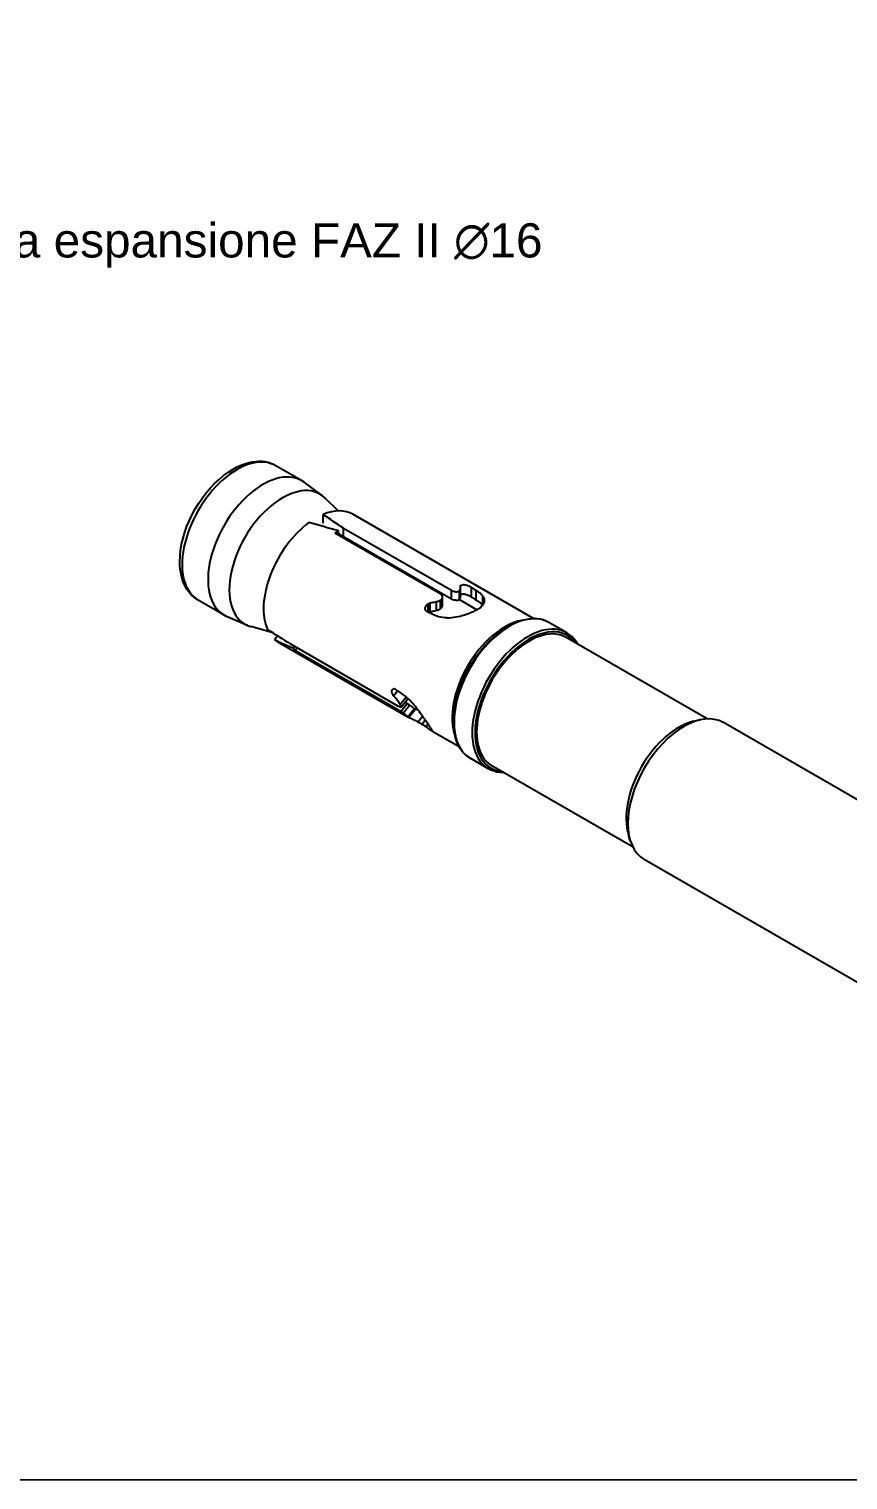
# Model space of a CAD drawing. Header units: millimetres. Extents: x 1415 to 3549, y 2194 to 4677.
# Drawn here: x 1789.169 to 1789.4088, y 2312.2092 to 2312.6339 of the extents above; entities that cross this region are included whole.
import ezdxf

# ---------------------------------------------------------------- set-up
doc = ezdxf.new("R2010")
doc.units = ezdxf.units.MM
doc.linetypes.add('phl_thick', pattern=[0])
doc.layers.add('Layer3', color=7, linetype='Continuous', lineweight=15)
doc.layers.add('Layer4', color=7, linetype='Continuous', lineweight=15)
doc.layers.add('projection', color=7, linetype='Continuous')
doc.styles.get("Standard").update_dxf_attribs({"font": 'arial.ttf'})

msp = doc.modelspace()

# ---------------------------------------------------------------- linework, layer by layer
at = {"layer": 'Layer3'}
msp.add_lwpolyline([(1788.7096, 2314.18968), (1790.38074, 2314.18968), (1790.38074, 2312.20923), (1788.7096, 2312.20923)], close=True, dxfattribs=at)
msp.add_lwpolyline([(1788.7096, 2312.20923), (1791.6796, 2312.20923)], dxfattribs=at)
at = {"layer": 'projection', "color": 7, "linetype": 'phl_thick'}
for p, q in [((1789.22598, 2312.50316), (1789.22738, 2312.50418)), ((1789.22738, 2312.50418), (1789.22876, 2312.50504)), ((1789.22876, 2312.50504), (1789.22979, 2312.5056)), ((1789.22979, 2312.5056), (1789.23081, 2312.50608)), ((1789.23081, 2312.50608), (1789.23161, 2312.5064)), ((1789.23161, 2312.5064), (1789.23278, 2312.50679)), ((1789.23278, 2312.50679), (1789.2339, 2312.50706)), ((1789.2339, 2312.50706), (1789.23449, 2312.50717)), ((1789.23449, 2312.50717), (1789.23539, 2312.50728)), ((1789.23539, 2312.50728), (1789.23625, 2312.50732)), ((1789.2368, 2312.50731), (1789.23625, 2312.50732)), ((1789.23733, 2312.50728), (1789.2368, 2312.50731)), ((1789.23817, 2312.50717), (1789.23733, 2312.50728)), ((1789.23901, 2312.50698), (1789.23817, 2312.50717)), ((1789.23981, 2312.50673), (1789.23901, 2312.50698)), ((1789.24003, 2312.50665), (1789.23981, 2312.50673)), ((1789.24066, 2312.50637), (1789.24003, 2312.50665)), ((1789.24127, 2312.50605), (1789.24066, 2312.50637)), ((1789.24884, 2312.50168), (1789.24127, 2312.50605)), ((1789.2209, 2312.49809), (1789.2221, 2312.49951)), ((1789.2221, 2312.49951), (1789.22335, 2312.50082)), ((1789.22335, 2312.50082), (1789.22466, 2312.50206)), ((1789.22466, 2312.50206), (1789.22598, 2312.50316)), ((1789.25488, 2312.4973), (1789.24954, 2312.50122)), ((1789.21771, 2312.49343), (1789.2187, 2312.49505)), ((1789.2187, 2312.49505), (1789.21977, 2312.49661)), ((1789.21977, 2312.49661), (1789.2209, 2312.49809)), ((1789.25957, 2312.49284), (1789.25567, 2312.49663)), ((1789.21599, 2312.49006), (1789.2168, 2312.49176)), ((1789.2168, 2312.49176), (1789.21771, 2312.49343)), ((1789.2551, 2312.48928), (1789.2551, 2312.49179)), ((1789.3167, 2312.46133), (1789.26388, 2312.49183)), ((1789.21412, 2312.48485), (1789.21464, 2312.48659)), ((1789.21464, 2312.48659), (1789.21526, 2312.48834)), ((1789.21526, 2312.48834), (1789.21599, 2312.49006)), ((1789.25962, 2312.48571), (1789.25962, 2312.48696)), ((1789.29268, 2312.46951), (1789.26111, 2312.48773)), ((1789.26111, 2312.48524), (1789.26111, 2312.48773)), ((1789.2134, 2312.48129), (1789.2137, 2312.48305)), ((1789.2137, 2312.48305), (1789.21412, 2312.48485)), ((1789.28957, 2312.46842), (1789.25858, 2312.48631)), ((1789.29268, 2312.46701), (1789.26111, 2312.48524)), ((1789.21318, 2312.47806), (1789.21323, 2312.47963)), ((1789.21321, 2312.47688), (1789.21318, 2312.47806)), ((1789.21323, 2312.47963), (1789.2134, 2312.48129)), ((1789.21331, 2312.47576), (1789.21321, 2312.47688)), ((1789.21343, 2312.47491), (1789.21331, 2312.47576)), ((1789.21368, 2312.4737), (1789.21343, 2312.47491)), ((1789.214, 2312.47259), (1789.21368, 2312.4737)), ((1789.2142, 2312.47203), (1789.214, 2312.47259)), ((1789.21456, 2312.47119), (1789.2142, 2312.47203)), ((1789.21495, 2312.47043), (1789.21456, 2312.47119)), ((1789.21523, 2312.46996), (1789.21495, 2312.47043)), ((1789.21553, 2312.46951), (1789.21523, 2312.46996)), ((1789.21604, 2312.46884), (1789.21553, 2312.46951)), ((1789.29273, 2312.46947), (1789.29268, 2312.46951)), ((1789.29268, 2312.46701), (1789.29268, 2312.46951)), ((1789.29279, 2312.46944), (1789.29273, 2312.46947)), ((1789.29285, 2312.4694), (1789.29279, 2312.46944)), ((1789.29291, 2312.46937), (1789.29285, 2312.4694)), ((1789.29298, 2312.46934), (1789.29291, 2312.46937)), ((1789.29485, 2312.46936), (1789.2949, 2312.46939)), ((1789.2949, 2312.46939), (1789.29494, 2312.46941)), ((1789.29494, 2312.46941), (1789.29498, 2312.46945)), ((1789.29498, 2312.46945), (1789.29502, 2312.46948)), ((1789.29502, 2312.46948), (1789.29514, 2312.46963)), ((1789.29502, 2312.46695), (1789.29502, 2312.46948)), ((1789.29514, 2312.46963), (1789.29523, 2312.46978)), ((1789.29523, 2312.46978), (1789.29531, 2312.46992)), ((1789.29531, 2312.47082), (1789.29532, 2312.47087)), ((1789.29534, 2312.47074), (1789.29531, 2312.47082)), ((1789.29531, 2312.46992), (1789.29536, 2312.47007)), ((1789.29532, 2312.47087), (1789.29534, 2312.47093)), ((1789.29534, 2312.47093), (1789.29538, 2312.47097)), ((1789.29536, 2312.47067), (1789.29534, 2312.47074)), ((1789.29538, 2312.47059), (1789.29536, 2312.47067)), ((1789.29536, 2312.47007), (1789.29539, 2312.47022)), ((1789.29538, 2312.47097), (1789.29542, 2312.47102)), ((1789.29539, 2312.47052), (1789.29538, 2312.47059)), ((1789.2954, 2312.47044), (1789.29539, 2312.47052)), ((1789.29539, 2312.47022), (1789.2954, 2312.47037)), ((1789.2954, 2312.47037), (1789.2954, 2312.47044)), ((1789.2954, 2312.46778), (1789.2954, 2312.47037)), ((1789.29542, 2312.47102), (1789.29548, 2312.47105)), ((1789.29548, 2312.47105), (1789.29555, 2312.47109)), ((1789.29555, 2312.47109), (1789.29562, 2312.47112)), ((1789.29562, 2312.47112), (1789.2957, 2312.47114)), ((1789.2957, 2312.47114), (1789.29579, 2312.47116)), ((1789.29579, 2312.47116), (1789.29589, 2312.47117)), ((1789.29589, 2312.47117), (1789.29599, 2312.47118)), ((1789.29599, 2312.47118), (1789.2961, 2312.47118)), ((1789.29622, 2312.47118), (1789.2961, 2312.47118)), ((1789.29635, 2312.47117), (1789.29622, 2312.47118)), ((1789.29648, 2312.47116), (1789.29635, 2312.47117)), ((1789.29661, 2312.47114), (1789.29648, 2312.47116)), ((1789.29675, 2312.47111), (1789.29661, 2312.47114)), ((1789.29688, 2312.47108), (1789.29675, 2312.47111)), ((1789.29702, 2312.47105), (1789.29688, 2312.47108)), ((1789.29715, 2312.47102), (1789.29702, 2312.47105)), ((1789.29729, 2312.47098), (1789.29715, 2312.47102)), ((1789.29743, 2312.47093), (1789.29729, 2312.47098)), ((1789.29757, 2312.47088), (1789.29743, 2312.47093)), ((1789.29771, 2312.47083), (1789.29757, 2312.47088)), ((1789.29784, 2312.47078), (1789.29771, 2312.47083)), ((1789.29797, 2312.47072), (1789.29784, 2312.47078)), ((1789.29809, 2312.47066), (1789.29797, 2312.47072)), ((1789.29821, 2312.4706), (1789.29809, 2312.47066)), ((1789.29831, 2312.47055), (1789.29821, 2312.4706)), ((1789.29841, 2312.47049), (1789.29831, 2312.47055)), ((1789.2985, 2312.47043), (1789.29841, 2312.47049)), ((1789.29858, 2312.47037), (1789.2985, 2312.47043)), ((1789.2988, 2312.47023), (1789.29858, 2312.47037)), ((1789.29858, 2312.46757), (1789.29858, 2312.47037)), ((1789.29902, 2312.47009), (1789.2988, 2312.47023)), ((1789.29925, 2312.46996), (1789.29902, 2312.47009)), ((1789.29947, 2312.46982), (1789.29925, 2312.46996)), ((1789.29969, 2312.46968), (1789.29947, 2312.46982)), ((1789.29991, 2312.46954), (1789.29969, 2312.46968)), ((1789.30017, 2312.46938), (1789.29991, 2312.46954)), ((1789.29991, 2312.46675), (1789.29991, 2312.46954)), ((1789.30042, 2312.46921), (1789.30017, 2312.46938)), ((1789.21662, 2312.4682), (1789.21604, 2312.46884)), ((1789.21724, 2312.46764), (1789.21662, 2312.4682)), ((1789.21742, 2312.46749), (1789.21724, 2312.46764)), ((1789.21798, 2312.46708), (1789.21742, 2312.46749)), ((1789.21856, 2312.46671), (1789.21798, 2312.46708)), ((1789.22613, 2312.46234), (1789.21856, 2312.46671)), ((1789.28534, 2312.46512), (1789.2854, 2312.4652)), ((1789.2854, 2312.4652), (1789.28548, 2312.46529)), ((1789.28548, 2312.46529), (1789.28555, 2312.46537)), ((1789.28555, 2312.46537), (1789.28563, 2312.46544)), ((1789.28563, 2312.46544), (1789.28571, 2312.46552)), ((1789.28571, 2312.46552), (1789.28581, 2312.46559)), ((1789.28581, 2312.46559), (1789.2859, 2312.46566)), ((1789.2859, 2312.46566), (1789.28599, 2312.46571)), ((1789.2859, 2312.46317), (1789.2859, 2312.46566)), ((1789.28599, 2312.46571), (1789.28608, 2312.46576)), ((1789.28608, 2312.46576), (1789.28617, 2312.46581)), ((1789.28617, 2312.46581), (1789.28627, 2312.46585)), ((1789.28627, 2312.46585), (1789.28636, 2312.46589)), ((1789.28636, 2312.46589), (1789.28646, 2312.46593)), ((1789.28646, 2312.46593), (1789.28677, 2312.46598)), ((1789.28646, 2312.46333), (1789.28646, 2312.46593)), ((1789.28677, 2312.46598), (1789.28708, 2312.46604)), ((1789.28708, 2312.46604), (1789.28739, 2312.4661)), ((1789.28739, 2312.4661), (1789.28771, 2312.46616)), ((1789.28771, 2312.46616), (1789.28802, 2312.46622)), ((1789.28802, 2312.46622), (1789.28834, 2312.46629)), ((1789.28834, 2312.46629), (1789.28847, 2312.46631)), ((1789.28834, 2312.46374), (1789.28834, 2312.46629)), ((1789.28847, 2312.46631), (1789.2886, 2312.46634)), ((1789.2886, 2312.46634), (1789.28873, 2312.46637)), ((1789.28873, 2312.46637), (1789.28886, 2312.46641)), ((1789.28886, 2312.46641), (1789.28899, 2312.46646)), ((1789.28899, 2312.46646), (1789.28911, 2312.46651)), ((1789.28911, 2312.46651), (1789.28922, 2312.46657)), ((1789.28922, 2312.46657), (1789.28934, 2312.46663)), ((1789.28934, 2312.46663), (1789.28944, 2312.46669)), ((1789.28944, 2312.46669), (1789.28954, 2312.46676)), ((1789.28954, 2312.46676), (1789.28961, 2312.46681)), ((1789.28954, 2312.46424), (1789.28954, 2312.46676)), ((1789.28963, 2312.46838), (1789.28957, 2312.46842)), ((1789.28961, 2312.46681), (1789.28969, 2312.46688)), ((1789.28969, 2312.46834), (1789.28963, 2312.46838)), ((1789.28974, 2312.4683), (1789.28969, 2312.46834)), ((1789.28969, 2312.46688), (1789.28975, 2312.46694)), ((1789.2898, 2312.46826), (1789.28974, 2312.4683)), ((1789.28975, 2312.46694), (1789.28982, 2312.46701)), ((1789.28985, 2312.46821), (1789.2898, 2312.46826)), ((1789.28982, 2312.46701), (1789.28988, 2312.46707)), ((1789.28989, 2312.46816), (1789.28985, 2312.46821)), ((1789.28988, 2312.46707), (1789.28993, 2312.46714)), ((1789.28993, 2312.46811), (1789.28989, 2312.46816)), ((1789.28997, 2312.46806), (1789.28993, 2312.46811)), ((1789.28993, 2312.46714), (1789.28997, 2312.46721)), ((1789.29, 2312.46801), (1789.28997, 2312.46806)), ((1789.28997, 2312.46721), (1789.29001, 2312.46729)), ((1789.29003, 2312.46795), (1789.29, 2312.46801)), ((1789.29001, 2312.46729), (1789.29004, 2312.46736)), ((1789.29005, 2312.4679), (1789.29003, 2312.46795)), ((1789.29004, 2312.46736), (1789.29007, 2312.46743)), ((1789.29007, 2312.46785), (1789.29005, 2312.4679)), ((1789.29008, 2312.4678), (1789.29007, 2312.46785)), ((1789.29007, 2312.46743), (1789.29009, 2312.4675)), ((1789.29009, 2312.46775), (1789.29008, 2312.4678)), ((1789.2901, 2312.4677), (1789.29009, 2312.46775)), ((1789.29009, 2312.4675), (1789.2901, 2312.46757)), ((1789.2901, 2312.46764), (1789.2901, 2312.4677)), ((1789.2901, 2312.46757), (1789.2901, 2312.46764)), ((1789.2901, 2312.46515), (1789.2901, 2312.46764)), ((1789.2901, 2312.46508), (1789.2901, 2312.46515)), ((1789.29273, 2312.46698), (1789.29268, 2312.46701)), ((1789.29279, 2312.46694), (1789.29273, 2312.46698)), ((1789.29285, 2312.46691), (1789.29279, 2312.46694)), ((1789.29291, 2312.46688), (1789.29285, 2312.46691)), ((1789.29298, 2312.46685), (1789.29291, 2312.46688)), ((1789.29305, 2312.46932), (1789.29298, 2312.46934)), ((1789.29306, 2312.46682), (1789.29298, 2312.46685)), ((1789.29313, 2312.46929), (1789.29305, 2312.46932)), ((1789.29313, 2312.46679), (1789.29306, 2312.46682)), ((1789.29321, 2312.46927), (1789.29313, 2312.46929)), ((1789.29321, 2312.46677), (1789.29313, 2312.46679)), ((1789.29329, 2312.46925), (1789.29321, 2312.46927)), ((1789.29329, 2312.46675), (1789.29321, 2312.46677)), ((1789.29337, 2312.46923), (1789.29329, 2312.46925)), ((1789.29337, 2312.46673), (1789.29329, 2312.46675)), ((1789.29345, 2312.46921), (1789.29337, 2312.46923)), ((1789.29345, 2312.46671), (1789.29337, 2312.46673)), ((1789.29353, 2312.4692), (1789.29345, 2312.46921)), ((1789.29354, 2312.4667), (1789.29345, 2312.46671)), ((1789.29362, 2312.46919), (1789.29353, 2312.4692)), ((1789.29362, 2312.46669), (1789.29354, 2312.4667)), ((1789.2937, 2312.46918), (1789.29362, 2312.46919)), ((1789.2937, 2312.46668), (1789.29362, 2312.46669)), ((1789.29378, 2312.46917), (1789.2937, 2312.46918)), ((1789.29378, 2312.46667), (1789.2937, 2312.46668)), ((1789.29386, 2312.46917), (1789.29378, 2312.46917)), ((1789.29386, 2312.46667), (1789.29378, 2312.46667)), ((1789.29394, 2312.46917), (1789.29386, 2312.46917)), ((1789.29395, 2312.46667), (1789.29386, 2312.46667)), ((1789.29394, 2312.46917), (1789.29403, 2312.46917)), ((1789.29395, 2312.46667), (1789.29403, 2312.46667)), ((1789.29403, 2312.46917), (1789.29411, 2312.46917)), ((1789.29403, 2312.46667), (1789.29411, 2312.46667)), ((1789.29411, 2312.46917), (1789.29419, 2312.46918)), ((1789.29411, 2312.46667), (1789.29419, 2312.46667)), ((1789.29419, 2312.46918), (1789.29427, 2312.46919)), ((1789.29419, 2312.46667), (1789.29427, 2312.46668)), ((1789.29427, 2312.46919), (1789.29435, 2312.4692)), ((1789.29427, 2312.46668), (1789.29435, 2312.46669)), ((1789.29435, 2312.4692), (1789.29442, 2312.46921)), ((1789.29435, 2312.46669), (1789.29442, 2312.4667)), ((1789.29442, 2312.46921), (1789.2945, 2312.46923)), ((1789.29442, 2312.4667), (1789.2945, 2312.46672)), ((1789.2945, 2312.46923), (1789.29456, 2312.46925)), ((1789.2945, 2312.46672), (1789.29457, 2312.46673)), ((1789.29456, 2312.46925), (1789.29463, 2312.46926)), ((1789.29457, 2312.46673), (1789.29463, 2312.46675)), ((1789.29463, 2312.46926), (1789.29469, 2312.46929)), ((1789.29463, 2312.46675), (1789.29469, 2312.46677)), ((1789.29469, 2312.46929), (1789.29475, 2312.46931)), ((1789.29469, 2312.46677), (1789.29475, 2312.46679)), ((1789.29475, 2312.46931), (1789.2948, 2312.46933)), ((1789.29475, 2312.46679), (1789.2948, 2312.46681)), ((1789.2948, 2312.46933), (1789.29485, 2312.46936)), ((1789.2948, 2312.46681), (1789.29485, 2312.46683)), ((1789.29485, 2312.46683), (1789.2949, 2312.46686)), ((1789.2949, 2312.46686), (1789.29494, 2312.46689)), ((1789.29494, 2312.46689), (1789.29498, 2312.46692)), ((1789.29498, 2312.46692), (1789.29502, 2312.46695)), ((1789.30016, 2312.46392), (1789.29498, 2312.46691)), ((1789.29502, 2312.46695), (1789.29514, 2312.46709)), ((1789.29514, 2312.46709), (1789.29524, 2312.46723)), ((1789.29524, 2312.46723), (1789.29531, 2312.46737)), ((1789.29531, 2312.46737), (1789.29536, 2312.46751)), ((1789.29536, 2312.46751), (1789.29539, 2312.46764)), ((1789.29539, 2312.46764), (1789.2954, 2312.46778)), ((1789.2954, 2312.46836), (1789.29546, 2312.46839)), ((1789.29546, 2312.46839), (1789.29552, 2312.46842)), ((1789.29552, 2312.46842), (1789.29559, 2312.46844)), ((1789.29559, 2312.46844), (1789.29567, 2312.46846)), ((1789.29567, 2312.46846), (1789.29576, 2312.46847)), ((1789.29576, 2312.46847), (1789.29585, 2312.46848)), ((1789.29585, 2312.46848), (1789.29596, 2312.46848)), ((1789.29607, 2312.46848), (1789.29596, 2312.46848)), ((1789.29618, 2312.46847), (1789.29607, 2312.46848)), ((1789.29631, 2312.46845), (1789.29618, 2312.46847)), ((1789.29643, 2312.46843), (1789.29631, 2312.46845)), ((1789.29657, 2312.46841), (1789.29643, 2312.46843)), ((1789.2967, 2312.46838), (1789.29657, 2312.46841)), ((1789.29684, 2312.46834), (1789.2967, 2312.46838)), ((1789.29698, 2312.4683), (1789.29684, 2312.46834)), ((1789.29711, 2312.46826), (1789.29698, 2312.4683)), ((1789.29725, 2312.46821), (1789.29711, 2312.46826)), ((1789.29739, 2312.46816), (1789.29725, 2312.46821)), ((1789.29754, 2312.46811), (1789.29739, 2312.46816)), ((1789.29768, 2312.46805), (1789.29754, 2312.46811)), ((1789.29782, 2312.46799), (1789.29768, 2312.46805)), ((1789.29795, 2312.46793), (1789.29782, 2312.46799)), ((1789.29808, 2312.46787), (1789.29795, 2312.46793)), ((1789.2982, 2312.4678), (1789.29808, 2312.46787)), ((1789.29831, 2312.46774), (1789.2982, 2312.4678)), ((1789.29841, 2312.46768), (1789.29831, 2312.46774)), ((1789.2985, 2312.46763), (1789.29841, 2312.46768)), ((1789.29858, 2312.46757), (1789.2985, 2312.46763)), ((1789.2988, 2312.46743), (1789.29858, 2312.46757)), ((1789.29902, 2312.46729), (1789.2988, 2312.46743)), ((1789.29925, 2312.46716), (1789.29902, 2312.46729)), ((1789.29947, 2312.46702), (1789.29925, 2312.46716)), ((1789.29969, 2312.46689), (1789.29947, 2312.46702)), ((1789.29991, 2312.46675), (1789.29969, 2312.46689)), ((1789.30016, 2312.4666), (1789.29991, 2312.46675)), ((1789.30039, 2312.46645), (1789.30016, 2312.4666)), ((1789.30061, 2312.4663), (1789.30039, 2312.46645)), ((1789.30066, 2312.46905), (1789.30042, 2312.46921)), ((1789.30083, 2312.46615), (1789.30061, 2312.4663)), ((1789.30089, 2312.46888), (1789.30066, 2312.46905)), ((1789.30103, 2312.466), (1789.30083, 2312.46615)), ((1789.3011, 2312.46871), (1789.30089, 2312.46888)), ((1789.30122, 2312.46585), (1789.30103, 2312.466)), ((1789.3013, 2312.46855), (1789.3011, 2312.46871)), ((1789.30139, 2312.46571), (1789.30122, 2312.46585)), ((1789.30148, 2312.46838), (1789.3013, 2312.46855)), ((1789.30155, 2312.46557), (1789.30139, 2312.46571)), ((1789.30165, 2312.46821), (1789.30148, 2312.46838)), ((1789.3017, 2312.46542), (1789.30155, 2312.46557)), ((1789.3018, 2312.46805), (1789.30165, 2312.46821)), ((1789.30168, 2312.46509), (1789.30188, 2312.46533)), ((1789.30184, 2312.46528), (1789.3017, 2312.46542)), ((1789.30193, 2312.46789), (1789.3018, 2312.46805)), ((1789.30188, 2312.46533), (1789.30205, 2312.46557)), ((1789.30208, 2312.46768), (1789.30193, 2312.46789)), ((1789.30193, 2312.4654), (1789.30193, 2312.46789)), ((1789.30205, 2312.46557), (1789.30219, 2312.4658)), ((1789.3022, 2312.46748), (1789.30208, 2312.46768)), ((1789.30219, 2312.4658), (1789.30229, 2312.46603)), ((1789.30229, 2312.46728), (1789.3022, 2312.46748)), ((1789.30236, 2312.46708), (1789.30229, 2312.46728)), ((1789.30229, 2312.46603), (1789.30236, 2312.46626)), ((1789.3024, 2312.46689), (1789.30236, 2312.46708)), ((1789.30236, 2312.46626), (1789.3024, 2312.46648)), ((1789.30242, 2312.46669), (1789.3024, 2312.46689)), ((1789.3024, 2312.46648), (1789.30242, 2312.46669)), ((1789.23295, 2312.4593), (1789.22688, 2312.46196)), ((1789.28504, 2312.46426), (1789.28505, 2312.46435)), ((1789.28505, 2312.46417), (1789.28504, 2312.46426)), ((1789.28505, 2312.46435), (1789.28506, 2312.46445)), ((1789.28506, 2312.46407), (1789.28505, 2312.46417)), ((1789.28506, 2312.46445), (1789.28508, 2312.46455)), ((1789.28508, 2312.46398), (1789.28506, 2312.46407)), ((1789.28508, 2312.46455), (1789.2851, 2312.46464)), ((1789.2851, 2312.46389), (1789.28508, 2312.46398)), ((1789.2851, 2312.46464), (1789.28514, 2312.46474)), ((1789.28514, 2312.4638), (1789.2851, 2312.46389)), ((1789.28514, 2312.46474), (1789.28518, 2312.46484)), ((1789.28518, 2312.46371), (1789.28514, 2312.4638)), ((1789.28518, 2312.46484), (1789.28522, 2312.46493)), ((1789.28523, 2312.46363), (1789.28518, 2312.46371)), ((1789.28522, 2312.46493), (1789.28528, 2312.46502)), ((1789.28529, 2312.46355), (1789.28523, 2312.46363)), ((1789.28528, 2312.46502), (1789.28534, 2312.46512)), ((1789.28536, 2312.46348), (1789.28529, 2312.46355)), ((1789.28543, 2312.46342), (1789.28536, 2312.46348)), ((1789.28551, 2312.46336), (1789.28543, 2312.46342)), ((1789.28559, 2312.46331), (1789.28551, 2312.46336)), ((1789.28568, 2312.46326), (1789.28559, 2312.46331)), ((1789.28578, 2312.46322), (1789.28568, 2312.46326)), ((1789.28599, 2312.46312), (1789.28578, 2312.46322)), ((1789.28621, 2312.46302), (1789.28599, 2312.46312)), ((1789.28602, 2312.46311), (1789.28609, 2312.46315)), ((1789.28609, 2312.46315), (1789.28616, 2312.4632)), ((1789.28616, 2312.4632), (1789.28624, 2312.46323)), ((1789.28643, 2312.46292), (1789.28621, 2312.46302)), ((1789.28624, 2312.46323), (1789.28631, 2312.46327)), ((1789.28631, 2312.46327), (1789.28639, 2312.4633)), ((1789.28639, 2312.4633), (1789.28646, 2312.46333)), ((1789.28664, 2312.46282), (1789.28643, 2312.46292)), ((1789.28646, 2312.46333), (1789.28677, 2312.46339)), ((1789.28686, 2312.46272), (1789.28664, 2312.46282)), ((1789.28677, 2312.46339), (1789.28709, 2312.46346)), ((1789.28707, 2312.46263), (1789.28686, 2312.46272)), ((1789.28728, 2312.4625), (1789.28707, 2312.46263)), ((1789.28709, 2312.46346), (1789.2874, 2312.46353)), ((1789.28749, 2312.46239), (1789.28728, 2312.4625)), ((1789.2874, 2312.46353), (1789.28771, 2312.4636)), ((1789.2877, 2312.46228), (1789.28749, 2312.46239)), ((1789.28793, 2312.46218), (1789.2877, 2312.46228)), ((1789.28771, 2312.4636), (1789.28803, 2312.46367)), ((1789.28816, 2312.46209), (1789.28793, 2312.46218)), ((1789.28803, 2312.46367), (1789.28834, 2312.46374)), ((1789.2884, 2312.462), (1789.28816, 2312.46209)), ((1789.28834, 2312.46374), (1789.28847, 2312.46377)), ((1789.28896, 2312.46183), (1789.2884, 2312.462)), ((1789.28847, 2312.46377), (1789.2886, 2312.4638)), ((1789.2886, 2312.4638), (1789.28873, 2312.46384)), ((1789.28873, 2312.46384), (1789.28886, 2312.46388)), ((1789.28886, 2312.46388), (1789.28899, 2312.46393)), ((1789.28955, 2312.4617), (1789.28896, 2312.46183)), ((1789.28899, 2312.46393), (1789.28911, 2312.46398)), ((1789.28911, 2312.46398), (1789.28922, 2312.46404)), ((1789.28922, 2312.46404), (1789.28934, 2312.46411)), ((1789.28934, 2312.46411), (1789.28944, 2312.46417)), ((1789.28944, 2312.46417), (1789.28954, 2312.46424)), ((1789.28954, 2312.46424), (1789.28961, 2312.4643)), ((1789.29016, 2312.46161), (1789.28955, 2312.4617)), ((1789.28961, 2312.4643), (1789.28968, 2312.46436)), ((1789.28968, 2312.46436), (1789.28975, 2312.46443)), ((1789.28975, 2312.46443), (1789.28982, 2312.4645)), ((1789.28982, 2312.4645), (1789.28988, 2312.46457)), ((1789.28988, 2312.46457), (1789.28993, 2312.46464)), ((1789.28993, 2312.46464), (1789.28997, 2312.46471)), ((1789.28997, 2312.46471), (1789.29001, 2312.46479)), ((1789.29001, 2312.46479), (1789.29004, 2312.46486)), ((1789.29004, 2312.46486), (1789.29007, 2312.46494)), ((1789.29007, 2312.46494), (1789.29009, 2312.46501)), ((1789.29009, 2312.46501), (1789.2901, 2312.46508)), ((1789.29079, 2312.46156), (1789.29016, 2312.46161)), ((1789.29143, 2312.46154), (1789.29079, 2312.46156)), ((1789.29143, 2312.46154), (1789.29208, 2312.46156)), ((1789.29208, 2312.46156), (1789.29273, 2312.46161)), ((1789.29273, 2312.46161), (1789.29337, 2312.46169)), ((1789.29337, 2312.46169), (1789.29401, 2312.46179)), ((1789.29401, 2312.46179), (1789.29465, 2312.46191)), ((1789.29465, 2312.46191), (1789.2953, 2312.46206)), ((1789.2953, 2312.46206), (1789.29575, 2312.46218)), ((1789.29575, 2312.46218), (1789.29619, 2312.4623)), ((1789.29619, 2312.4623), (1789.29663, 2312.46244)), ((1789.29663, 2312.46244), (1789.29706, 2312.46258)), ((1789.29706, 2312.46258), (1789.29748, 2312.46273)), ((1789.29748, 2312.46273), (1789.2979, 2312.46288)), ((1789.2979, 2312.46288), (1789.29825, 2312.46302)), ((1789.29825, 2312.46302), (1789.29859, 2312.46315)), ((1789.29859, 2312.46315), (1789.29892, 2312.4633)), ((1789.29892, 2312.4633), (1789.29924, 2312.46344)), ((1789.29924, 2312.46344), (1789.29954, 2312.46359)), ((1789.29954, 2312.46359), (1789.29983, 2312.46374)), ((1789.29983, 2312.46374), (1789.30008, 2312.46387)), ((1789.30008, 2312.46387), (1789.30032, 2312.46402)), ((1789.30032, 2312.46402), (1789.30055, 2312.46416)), ((1789.30055, 2312.46416), (1789.30078, 2312.46431)), ((1789.30078, 2312.46431), (1789.30098, 2312.46446)), ((1789.30098, 2312.46446), (1789.30118, 2312.46461)), ((1789.30118, 2312.46461), (1789.30144, 2312.46485)), ((1789.30144, 2312.46485), (1789.30168, 2312.46509)), ((1789.31339, 2312.46083), (1789.31447, 2312.46109)), ((1789.31447, 2312.46109), (1789.31502, 2312.46119)), ((1789.31502, 2312.46119), (1789.31587, 2312.46129)), ((1789.31587, 2312.46129), (1789.31667, 2312.46133)), ((1789.31718, 2312.46132), (1789.31667, 2312.46133)), ((1789.31767, 2312.46129), (1789.31718, 2312.46132)), ((1789.31842, 2312.46119), (1789.31767, 2312.46129)), ((1789.31918, 2312.46103), (1789.31842, 2312.46119)), ((1789.3199, 2312.4608), (1789.31918, 2312.46103)), ((1789.24047, 2312.4571), (1789.23392, 2312.45896)), ((1789.30523, 2312.45605), (1789.3066, 2312.45719)), ((1789.3066, 2312.45719), (1789.30802, 2312.45822)), ((1789.30802, 2312.45822), (1789.30941, 2312.4591)), ((1789.30941, 2312.4591), (1789.31045, 2312.45966)), ((1789.31045, 2312.45966), (1789.31146, 2312.46013)), ((1789.31146, 2312.46013), (1789.31225, 2312.46045)), ((1789.31225, 2312.46045), (1789.31339, 2312.46083)), ((1789.32009, 2312.46073), (1789.3199, 2312.4608)), ((1789.32065, 2312.46049), (1789.32009, 2312.46073)), ((1789.32118, 2312.46021), (1789.32065, 2312.46049)), ((1789.3265, 2312.45713), (1789.32118, 2312.46021)), ((1789.3272, 2312.45668), (1789.3265, 2312.45713)), ((1789.3277, 2312.45629), (1789.3272, 2312.45668)), ((1789.2409, 2312.45518), (1789.24178, 2312.45627)), ((1789.28003, 2312.43239), (1789.24218, 2312.45424)), ((1789.27721, 2312.43562), (1789.24564, 2312.45385)), ((1789.24632, 2312.45271), (1789.24673, 2312.45322)), ((1789.24688, 2312.452), (1789.2475, 2312.45278)), ((1789.30134, 2312.45194), (1789.30259, 2312.45341)), ((1789.30259, 2312.45341), (1789.30388, 2312.45478)), ((1789.30388, 2312.45478), (1789.30523, 2312.45605)), ((1789.36757, 2312.43197), (1789.32628, 2312.4558)), ((1789.32796, 2312.45605), (1789.3277, 2312.45629)), ((1789.32857, 2312.45544), (1789.32796, 2312.45605)), ((1789.32915, 2312.45471), (1789.32857, 2312.45544)), ((1789.32972, 2312.45382), (1789.32915, 2312.45471)), ((1789.27787, 2312.43411), (1789.24688, 2312.452)), ((1789.29801, 2312.44707), (1789.29904, 2312.44876)), ((1789.29904, 2312.44876), (1789.30015, 2312.45039)), ((1789.30015, 2312.45039), (1789.30134, 2312.45194)), ((1789.29621, 2312.44355), (1789.29706, 2312.44533)), ((1789.29706, 2312.44533), (1789.29801, 2312.44707)), ((1789.27525, 2312.44014), (1789.27526, 2312.44023)), ((1789.27525, 2312.44004), (1789.27525, 2312.44014)), ((1789.27525, 2312.43993), (1789.27525, 2312.44004)), ((1789.27527, 2312.43983), (1789.27525, 2312.43993)), ((1789.27526, 2312.44023), (1789.27528, 2312.44032)), ((1789.27529, 2312.43972), (1789.27527, 2312.43983)), ((1789.27528, 2312.44032), (1789.27531, 2312.44041)), ((1789.27532, 2312.4396), (1789.27529, 2312.43972)), ((1789.27531, 2312.44041), (1789.27535, 2312.44048)), ((1789.27535, 2312.44048), (1789.27539, 2312.44055)), ((1789.27539, 2312.44055), (1789.27545, 2312.44061)), ((1789.27545, 2312.44061), (1789.27551, 2312.44066)), ((1789.27551, 2312.44066), (1789.27557, 2312.44069)), ((1789.27557, 2312.44069), (1789.27565, 2312.44072)), ((1789.27565, 2312.44072), (1789.27573, 2312.44074)), ((1789.27573, 2312.44074), (1789.27582, 2312.44075)), ((1789.27576, 2312.43874), (1789.27693, 2312.44019)), ((1789.27592, 2312.44075), (1789.27582, 2312.44075)), ((1789.27602, 2312.44073), (1789.27592, 2312.44075)), ((1789.27612, 2312.4407), (1789.27602, 2312.44073)), ((1789.27623, 2312.44065), (1789.27612, 2312.4407)), ((1789.27633, 2312.4406), (1789.27623, 2312.44065)), ((1789.27644, 2312.44054), (1789.27633, 2312.4406)), ((1789.27655, 2312.44046), (1789.27644, 2312.44054)), ((1789.27665, 2312.44037), (1789.27655, 2312.44046)), ((1789.27689, 2312.44021), (1789.27665, 2312.44037)), ((1789.27714, 2312.44005), (1789.27689, 2312.44021)), ((1789.27738, 2312.43989), (1789.27714, 2312.44005)), ((1789.27762, 2312.43974), (1789.27738, 2312.43989)), ((1789.27786, 2312.43958), (1789.27762, 2312.43974)), ((1789.29427, 2312.43813), (1789.2948, 2312.43993)), ((1789.2948, 2312.43993), (1789.29545, 2312.44175)), ((1789.29545, 2312.44175), (1789.29621, 2312.44355)), ((1789.27536, 2312.43948), (1789.27532, 2312.4396)), ((1789.27541, 2312.43936), (1789.27536, 2312.43948)), ((1789.27547, 2312.43923), (1789.27541, 2312.43936)), ((1789.27553, 2312.43911), (1789.27547, 2312.43923)), ((1789.2756, 2312.43899), (1789.27553, 2312.43911)), ((1789.27568, 2312.43886), (1789.2756, 2312.43899)), ((1789.27576, 2312.43874), (1789.27568, 2312.43886)), ((1789.27598, 2312.43849), (1789.27576, 2312.43874)), ((1789.27619, 2312.43824), (1789.27598, 2312.43849)), ((1789.2764, 2312.43799), (1789.27619, 2312.43824)), ((1789.27659, 2312.43774), (1789.2764, 2312.43799)), ((1789.27679, 2312.43749), (1789.27659, 2312.43774)), ((1789.27698, 2312.43723), (1789.27679, 2312.43749)), ((1789.27717, 2312.43697), (1789.27698, 2312.43723)), ((1789.27736, 2312.43671), (1789.27717, 2312.43697)), ((1789.27727, 2312.43558), (1789.27721, 2312.43562)), ((1789.27733, 2312.43555), (1789.27727, 2312.43558)), ((1789.27739, 2312.43552), (1789.27733, 2312.43555)), ((1789.27754, 2312.43645), (1789.27736, 2312.43671)), ((1789.27744, 2312.43549), (1789.27739, 2312.43552)), ((1789.2775, 2312.43546), (1789.27744, 2312.43549)), ((1789.27755, 2312.43544), (1789.2775, 2312.43546)), ((1789.27771, 2312.4362), (1789.27754, 2312.43645)), ((1789.2776, 2312.43542), (1789.27755, 2312.43544)), ((1789.27765, 2312.4354), (1789.2776, 2312.43542)), ((1789.2777, 2312.43539), (1789.27765, 2312.4354)), ((1789.27771, 2312.4362), (1789.27947, 2312.43838)), ((1789.27775, 2312.43613), (1789.27771, 2312.4362)), ((1789.27779, 2312.43607), (1789.27775, 2312.43613)), ((1789.27783, 2312.436), (1789.27779, 2312.43607)), ((1789.27786, 2312.43594), (1789.27783, 2312.436)), ((1789.27809, 2312.43942), (1789.27786, 2312.43958)), ((1789.27789, 2312.43589), (1789.27786, 2312.43594)), ((1789.27787, 2312.43411), (1789.27973, 2312.43643)), ((1789.27791, 2312.43583), (1789.27789, 2312.43589)), ((1789.2779, 2312.4354), (1789.27792, 2312.43542)), ((1789.27793, 2312.43578), (1789.27791, 2312.43583)), ((1789.27792, 2312.43542), (1789.27794, 2312.43543)), ((1789.27795, 2312.43573), (1789.27793, 2312.43578)), ((1789.27794, 2312.43543), (1789.27982, 2312.43777)), ((1789.27794, 2312.43543), (1789.27796, 2312.43546)), ((1789.27796, 2312.43568), (1789.27795, 2312.43573)), ((1789.27797, 2312.43563), (1789.27796, 2312.43568)), ((1789.27796, 2312.43546), (1789.27797, 2312.43549)), ((1789.27797, 2312.43559), (1789.27797, 2312.43563)), ((1789.27798, 2312.43555), (1789.27797, 2312.43559)), ((1789.27797, 2312.43552), (1789.27798, 2312.43555)), ((1789.27797, 2312.43549), (1789.27797, 2312.43552)), ((1789.27838, 2312.43923), (1789.27809, 2312.43942)), ((1789.27867, 2312.43903), (1789.27838, 2312.43923)), ((1789.27858, 2312.43365), (1789.28045, 2312.43597)), ((1789.27896, 2312.43881), (1789.27867, 2312.43903)), ((1789.27925, 2312.43857), (1789.27896, 2312.43881)), ((1789.27973, 2312.43643), (1789.27906, 2312.43682)), ((1789.27954, 2312.43833), (1789.27925, 2312.43857)), ((1789.27983, 2312.43807), (1789.27954, 2312.43833)), ((1789.2798, 2312.4364), (1789.27973, 2312.43643)), ((1789.27986, 2312.43636), (1789.2798, 2312.4364)), ((1789.27982, 2312.43777), (1789.27983, 2312.4378)), ((1789.28011, 2312.4378), (1789.27983, 2312.43807)), ((1789.27983, 2312.4378), (1789.27985, 2312.43783)), ((1789.27985, 2312.438), (1789.27984, 2312.43806)), ((1789.27986, 2312.43795), (1789.27985, 2312.438)), ((1789.27985, 2312.43787), (1789.27986, 2312.43791)), ((1789.27985, 2312.43783), (1789.27985, 2312.43787)), ((1789.27986, 2312.43791), (1789.27986, 2312.43795)), ((1789.27993, 2312.43631), (1789.27986, 2312.43636)), ((1789.28, 2312.43627), (1789.27993, 2312.43631)), ((1789.28007, 2312.43622), (1789.28, 2312.43627)), ((1789.28015, 2312.43618), (1789.28007, 2312.43622)), ((1789.2804, 2312.43752), (1789.28011, 2312.4378)), ((1789.28022, 2312.43613), (1789.28015, 2312.43618)), ((1789.2803, 2312.43607), (1789.28022, 2312.43613)), ((1789.28037, 2312.43602), (1789.2803, 2312.43607)), ((1789.28045, 2312.43597), (1789.28037, 2312.43602)), ((1789.28068, 2312.43723), (1789.2804, 2312.43752)), ((1789.28055, 2312.4359), (1789.28045, 2312.43597)), ((1789.28064, 2312.43584), (1789.28055, 2312.4359)), ((1789.28074, 2312.43577), (1789.28064, 2312.43584)), ((1789.28096, 2312.43693), (1789.28068, 2312.43723)), ((1789.28083, 2312.4357), (1789.28074, 2312.43577)), ((1789.28092, 2312.43564), (1789.28083, 2312.4357)), ((1789.28101, 2312.43557), (1789.28092, 2312.43564)), ((1789.28133, 2312.43653), (1789.28096, 2312.43693)), ((1789.28109, 2312.4355), (1789.28101, 2312.43557)), ((1789.28118, 2312.43544), (1789.28109, 2312.4355)), ((1789.28127, 2312.43537), (1789.28118, 2312.43544)), ((1789.28168, 2312.43611), (1789.28133, 2312.43653)), ((1789.28204, 2312.43569), (1789.28168, 2312.43611)), ((1789.28238, 2312.43527), (1789.28204, 2312.43569)), ((1789.29352, 2312.43447), (1789.29383, 2312.43627)), ((1789.29383, 2312.43627), (1789.29427, 2312.43813)), ((1789.27774, 2312.43538), (1789.2777, 2312.43539)), ((1789.27778, 2312.43538), (1789.27774, 2312.43538)), ((1789.27782, 2312.43538), (1789.27778, 2312.43538)), ((1789.27782, 2312.43538), (1789.27785, 2312.43538)), ((1789.27785, 2312.43538), (1789.27788, 2312.43539)), ((1789.27793, 2312.43407), (1789.27787, 2312.43411)), ((1789.27788, 2312.43539), (1789.2779, 2312.4354)), ((1789.278, 2312.43403), (1789.27793, 2312.43407)), ((1789.27807, 2312.43399), (1789.278, 2312.43403)), ((1789.27814, 2312.43395), (1789.27807, 2312.43399)), ((1789.27821, 2312.4339), (1789.27814, 2312.43395)), ((1789.27828, 2312.43385), (1789.27821, 2312.4339)), ((1789.27836, 2312.4338), (1789.27828, 2312.43385)), ((1789.27843, 2312.43375), (1789.27836, 2312.4338)), ((1789.27851, 2312.4337), (1789.27843, 2312.43375)), ((1789.27858, 2312.43365), (1789.27851, 2312.4337)), ((1789.27868, 2312.43358), (1789.27858, 2312.43365)), ((1789.27877, 2312.43351), (1789.27868, 2312.43358)), ((1789.27887, 2312.43344), (1789.27877, 2312.43351)), ((1789.27896, 2312.43338), (1789.27887, 2312.43344)), ((1789.27905, 2312.43331), (1789.27896, 2312.43338)), ((1789.27913, 2312.43324), (1789.27905, 2312.43331)), ((1789.27922, 2312.43317), (1789.27913, 2312.43324)), ((1789.27931, 2312.43311), (1789.27922, 2312.43317)), ((1789.27939, 2312.43304), (1789.27931, 2312.43311)), ((1789.27947, 2312.43298), (1789.27939, 2312.43304)), ((1789.27955, 2312.43291), (1789.27947, 2312.43298)), ((1789.27963, 2312.43285), (1789.27955, 2312.43291)), ((1789.2797, 2312.43279), (1789.27963, 2312.43285)), ((1789.27976, 2312.43274), (1789.2797, 2312.43279)), ((1789.27982, 2312.43269), (1789.27976, 2312.43274)), ((1789.27988, 2312.43264), (1789.27982, 2312.43269)), ((1789.27993, 2312.4326), (1789.27988, 2312.43264)), ((1789.27993, 2312.4326), (1789.28181, 2312.43494)), ((1789.27998, 2312.43255), (1789.27993, 2312.4326)), ((1789.28003, 2312.43251), (1789.27998, 2312.43255)), ((1789.28007, 2312.43247), (1789.28003, 2312.43251)), ((1789.28005, 2312.43238), (1789.28003, 2312.43239)), ((1789.28007, 2312.43237), (1789.28005, 2312.43238)), ((1789.2801, 2312.43244), (1789.28007, 2312.43247)), ((1789.28009, 2312.43236), (1789.28007, 2312.43237)), ((1789.28011, 2312.43236), (1789.28009, 2312.43236)), ((1789.28013, 2312.43241), (1789.2801, 2312.43244)), ((1789.28012, 2312.43236), (1789.28011, 2312.43236)), ((1789.28016, 2312.43234), (1789.28012, 2312.43236)), ((1789.28012, 2312.43236), (1789.28014, 2312.43236)), ((1789.28015, 2312.43239), (1789.28013, 2312.43241)), ((1789.28014, 2312.43236), (1789.28014, 2312.43236)), ((1789.28015, 2312.43236), (1789.28014, 2312.43236)), ((1789.28016, 2312.43237), (1789.28015, 2312.43239)), ((1789.28015, 2312.43236), (1789.28015, 2312.43236)), ((1789.28015, 2312.43236), (1789.28015, 2312.43236)), ((1789.28015, 2312.43236), (1789.28015, 2312.43236)), ((1789.28015, 2312.43236), (1789.28016, 2312.43236)), ((1789.28016, 2312.43236), (1789.28206, 2312.43473)), ((1789.28016, 2312.43236), (1789.28016, 2312.43237)), ((1789.28021, 2312.43232), (1789.28016, 2312.43234)), ((1789.28026, 2312.4323), (1789.28021, 2312.43232)), ((1789.28031, 2312.43228), (1789.28026, 2312.4323)), ((1789.28037, 2312.43225), (1789.28031, 2312.43228)), ((1789.28043, 2312.43223), (1789.28037, 2312.43225)), ((1789.2805, 2312.4322), (1789.28043, 2312.43223)), ((1789.28057, 2312.43216), (1789.2805, 2312.4322)), ((1789.28065, 2312.43213), (1789.28057, 2312.43216)), ((1789.28073, 2312.4321), (1789.28065, 2312.43213)), ((1789.28081, 2312.43206), (1789.28073, 2312.4321)), ((1789.2809, 2312.43202), (1789.28081, 2312.43206)), ((1789.28098, 2312.43198), (1789.2809, 2312.43202)), ((1789.28108, 2312.43194), (1789.28098, 2312.43198)), ((1789.28117, 2312.4319), (1789.28108, 2312.43194)), ((1789.28126, 2312.43186), (1789.28117, 2312.4319)), ((1789.28135, 2312.43181), (1789.28126, 2312.43186)), ((1789.28135, 2312.43531), (1789.28127, 2312.43537)), ((1789.28143, 2312.43525), (1789.28135, 2312.43531)), ((1789.28145, 2312.43177), (1789.28135, 2312.43181)), ((1789.2815, 2312.43519), (1789.28143, 2312.43525)), ((1789.28154, 2312.43173), (1789.28145, 2312.43177)), ((1789.28158, 2312.43513), (1789.2815, 2312.43519)), ((1789.28164, 2312.43168), (1789.28154, 2312.43173)), ((1789.28164, 2312.43508), (1789.28158, 2312.43513)), ((1789.2817, 2312.43503), (1789.28164, 2312.43508)), ((1789.28174, 2312.43164), (1789.28164, 2312.43168)), ((1789.28176, 2312.43499), (1789.2817, 2312.43503)), ((1789.28183, 2312.43159), (1789.28174, 2312.43164)), ((1789.28181, 2312.43494), (1789.28176, 2312.43499)), ((1789.28187, 2312.4349), (1789.28181, 2312.43494)), ((1789.28193, 2312.43154), (1789.28183, 2312.43159)), ((1789.28192, 2312.43486), (1789.28187, 2312.4349)), ((1789.28196, 2312.43482), (1789.28192, 2312.43486)), ((1789.28203, 2312.4315), (1789.28193, 2312.43154)), ((1789.28195, 2312.43484), (1789.28194, 2312.43485)), ((1789.28197, 2312.43484), (1789.28195, 2312.43484)), ((1789.282, 2312.43479), (1789.28196, 2312.43482)), ((1789.28199, 2312.43484), (1789.28197, 2312.43484)), ((1789.28202, 2312.43483), (1789.28199, 2312.43484)), ((1789.28203, 2312.43477), (1789.282, 2312.43479)), ((1789.28205, 2312.43482), (1789.28202, 2312.43483)), ((1789.28205, 2312.43475), (1789.28203, 2312.43477)), ((1789.28213, 2312.43145), (1789.28203, 2312.4315)), ((1789.28204, 2312.43476), (1789.28208, 2312.43481)), ((1789.28208, 2312.43481), (1789.28205, 2312.43482)), ((1789.28206, 2312.43474), (1789.28205, 2312.43475)), ((1789.28206, 2312.43474), (1789.28206, 2312.43474)), ((1789.28214, 2312.43479), (1789.28208, 2312.43481)), ((1789.28223, 2312.4314), (1789.28213, 2312.43145)), ((1789.2822, 2312.43477), (1789.28214, 2312.43479)), ((1789.28226, 2312.43475), (1789.2822, 2312.43477)), ((1789.28232, 2312.43135), (1789.28223, 2312.4314)), ((1789.28233, 2312.43473), (1789.28226, 2312.43475)), ((1789.28241, 2312.4313), (1789.28232, 2312.43135)), ((1789.28241, 2312.4347), (1789.28233, 2312.43473)), ((1789.28271, 2312.43485), (1789.28238, 2312.43527)), ((1789.28249, 2312.43468), (1789.28241, 2312.4347)), ((1789.2825, 2312.43126), (1789.28241, 2312.4313)), ((1789.28257, 2312.43465), (1789.28249, 2312.43468)), ((1789.28258, 2312.43121), (1789.2825, 2312.43126)), ((1789.28267, 2312.43461), (1789.28257, 2312.43465)), ((1789.28266, 2312.43117), (1789.28258, 2312.43121)), ((1789.28273, 2312.43112), (1789.28266, 2312.43117)), ((1789.28277, 2312.43458), (1789.28267, 2312.43461)), ((1789.28303, 2312.43444), (1789.28271, 2312.43485)), ((1789.28287, 2312.43454), (1789.28277, 2312.43458)), ((1789.28298, 2312.4345), (1789.28287, 2312.43454)), ((1789.28287, 2312.43104), (1789.28425, 2312.43276)), ((1789.28334, 2312.43402), (1789.28303, 2312.43444)), ((1789.28366, 2312.43359), (1789.28334, 2312.43402)), ((1789.28397, 2312.43316), (1789.28366, 2312.43359)), ((1789.28427, 2312.43274), (1789.28397, 2312.43316)), ((1789.284, 2312.43037), (1789.28504, 2312.43166)), ((1789.28457, 2312.43231), (1789.28427, 2312.43274)), ((1789.28487, 2312.4319), (1789.28457, 2312.43231)), ((1789.28515, 2312.4315), (1789.28487, 2312.4319)), ((1789.28543, 2312.43111), (1789.28515, 2312.4315)), ((1789.29329, 2312.43118), (1789.29335, 2312.43277)), ((1789.29333, 2312.43), (1789.29329, 2312.43118)), ((1789.29335, 2312.43277), (1789.29352, 2312.43447)), ((1789.36366, 2312.43126), (1789.36549, 2312.43168)), ((1789.2828, 2312.43108), (1789.28273, 2312.43112)), ((1789.28287, 2312.43104), (1789.2828, 2312.43108)), ((1789.28306, 2312.43093), (1789.28287, 2312.43104)), ((1789.28325, 2312.43082), (1789.28306, 2312.43093)), ((1789.28343, 2312.4307), (1789.28325, 2312.43082)), ((1789.28362, 2312.43059), (1789.28343, 2312.4307)), ((1789.28381, 2312.43048), (1789.28362, 2312.43059)), ((1789.284, 2312.43037), (1789.28381, 2312.43048)), ((1789.2842, 2312.43025), (1789.284, 2312.43037)), ((1789.28441, 2312.43013), (1789.2842, 2312.43025)), ((1789.2846, 2312.43001), (1789.28441, 2312.43013)), ((1789.2848, 2312.4299), (1789.2846, 2312.43001)), ((1789.28498, 2312.42978), (1789.2848, 2312.4299)), ((1789.28517, 2312.42967), (1789.28498, 2312.42978)), ((1789.28517, 2312.42967), (1789.28584, 2312.43051)), ((1789.28556, 2312.42942), (1789.28517, 2312.42967)), ((1789.28569, 2312.43073), (1789.28543, 2312.43111)), ((1789.28592, 2312.42918), (1789.28556, 2312.42942)), ((1789.2859, 2312.43044), (1789.28569, 2312.43073)), ((1789.28608, 2312.43016), (1789.2859, 2312.43044)), ((1789.28623, 2312.42897), (1789.28592, 2312.42918)), ((1789.28626, 2312.42991), (1789.28608, 2312.43016)), ((1789.28651, 2312.42877), (1789.28623, 2312.42897)), ((1789.28642, 2312.42967), (1789.28626, 2312.42991)), ((1789.28656, 2312.42945), (1789.28642, 2312.42967)), ((1789.28675, 2312.4286), (1789.28651, 2312.42877)), ((1789.2867, 2312.42925), (1789.28656, 2312.42945)), ((1789.28682, 2312.42906), (1789.2867, 2312.42925)), ((1789.28694, 2312.42845), (1789.28675, 2312.4286)), ((1789.28693, 2312.42889), (1789.28682, 2312.42906)), ((1789.28703, 2312.42874), (1789.28693, 2312.42889)), ((1789.28709, 2312.42834), (1789.28694, 2312.42845)), ((1789.28711, 2312.42861), (1789.28703, 2312.42874)), ((1789.28721, 2312.42825), (1789.28709, 2312.42834)), ((1789.28718, 2312.42849), (1789.28711, 2312.42861)), ((1789.28725, 2312.4284), (1789.28718, 2312.42849)), ((1789.28729, 2312.4282), (1789.28721, 2312.42825)), ((1789.28729, 2312.42832), (1789.28725, 2312.4284)), ((1789.28732, 2312.42826), (1789.28729, 2312.42832)), ((1789.295, 2312.42375), (1789.28729, 2312.4282)), ((1789.2873, 2312.42819), (1789.28729, 2312.4282)), ((1789.28731, 2312.42819), (1789.2873, 2312.42819)), ((1789.28732, 2312.42818), (1789.28731, 2312.42819)), ((1789.28734, 2312.42822), (1789.28732, 2312.42826)), ((1789.28733, 2312.42818), (1789.28732, 2312.42818)), ((1789.28733, 2312.42818), (1789.28734, 2312.42818)), ((1789.28735, 2312.42819), (1789.28734, 2312.42822)), ((1789.28734, 2312.42818), (1789.28734, 2312.42819)), ((1789.28734, 2312.42819), (1789.28734, 2312.42819)), ((1789.28734, 2312.42819), (1789.28734, 2312.42819)), ((1789.28734, 2312.42819), (1789.28735, 2312.42819)), ((1789.28735, 2312.42819), (1789.28735, 2312.42819)), ((1789.28735, 2312.42819), (1789.28735, 2312.42819)), ((1789.28735, 2312.42819), (1789.28735, 2312.42819)), ((1789.29342, 2312.42889), (1789.29333, 2312.43)), ((1789.29354, 2312.42805), (1789.29342, 2312.42889)), ((1789.29379, 2312.42687), (1789.29354, 2312.42805)), ((1789.47231, 2312.37316), (1789.37232, 2312.43089)), ((1789.2941, 2312.4258), (1789.29379, 2312.42687)), ((1789.29429, 2312.42527), (1789.2941, 2312.4258)), ((1789.29462, 2312.42448), (1789.29429, 2312.42527)), ((1789.29499, 2312.42377), (1789.29462, 2312.42448)), ((1789.29525, 2312.42334), (1789.29499, 2312.42377)), ((1789.29552, 2312.42293), (1789.29525, 2312.42334)), ((1789.29598, 2312.42233), (1789.29552, 2312.42293)), ((1789.29651, 2312.42175), (1789.29598, 2312.42233)), ((1789.29706, 2312.42125), (1789.29651, 2312.42175)), ((1789.29721, 2312.42112), (1789.29706, 2312.42125)), ((1789.29771, 2312.42075), (1789.29721, 2312.42112)), ((1789.29822, 2312.42043), (1789.29771, 2312.42075)), ((1789.30354, 2312.41736), (1789.29822, 2312.42043)), ((1789.30427, 2312.41699), (1789.30354, 2312.41736)), ((1789.30487, 2312.41675), (1789.30427, 2312.41699)), ((1789.34587, 2312.39438), (1789.30458, 2312.41822)), ((1789.30518, 2312.41664), (1789.30487, 2312.41675)), ((1789.30602, 2312.41642), (1789.30518, 2312.41664)), ((1789.30692, 2312.41629), (1789.30602, 2312.41642)), ((1789.30802, 2312.41623), (1789.30692, 2312.41629)), ((1789.34508, 2312.39632), (1789.34453, 2312.39811)), ((1789.44917, 2312.33307), (1789.34917, 2312.3908))]:
    msp.add_line(p, q, dxfattribs=at)
for centre, major_axis, ratio, start_param, end_param in [((1789.22991, 2312.48638), (0.01136, 0.01967), 0.57735, 0, 3.141593), ((1789.23748, 2312.48201), (0.01136, 0.01967), 0.57735, 6.219202, 9.488761), ((1789.24321, 2312.47871), (0.01099, 0.01903), 0.57735, 6.138648, 9.569316), ((1789.25303, 2312.47304), (0.01085, 0.01879), 0.57735, 0, 0.649997), ((1789.27671, 2312.45937), (-0.15982, 0.11089), 0.074936, 4.861943, 4.899734), ((1789.25303, 2312.47304), (0.01085, 0.01879), 0.57735, 0.920798, 2.744392), ((1789.25959, 2312.46925), (-0.06373, 0.02058), 0.252578, 4.793314, 4.929161), ((1789.25961, 2312.46924), (0.01085, 0.01879), 0.57735, 0.784951, 0.853119), ((1789.27671, 2312.45937), (-0.13744, 0.09536), 0.074936, 4.877897, 4.888789), ((1789.2651, 2312.46607), (0.00784, 0.01357), 0.57735, 0.371182, 0.426336), ((1789.3097, 2312.44032), (0.01148, 0.01989), 0.57735, 0, 3.141593), ((1789.27671, 2312.45937), (-0.1832, 0.11195), 0.097977, 1.422731, 1.460522), ((1789.30827, 2312.44114), (0.01085, 0.01879), 0.57735, 0.459498, 2.685425), ((1789.31502, 2312.43725), (0.01148, 0.01989), 0.57735, 0, 3.141593), ((1789.31543, 2312.43701), (0.01085, 0.01879), 0.57735, 0, 3.141593), ((1789.31543, 2312.43701), (0.01119, 0.01939), 0.57735, 6.035272, 9.672692), ((1789.25303, 2312.47304), (0.01085, 0.01879), 0.57735, 3.015194, 3.14154), ((1789.25959, 2312.46925), (-0.04256, 0.0142), 0.449365, 1.270267, 1.406115), ((1789.25961, 2312.46924), (0.01085, 0.01879), 0.57735, 2.879345, 2.947513), ((1789.36074, 2312.41085), (0.01157, 0.02004), 0.57735, 0, 3.141592), ((1789.35921, 2312.41173), (0.01085, 0.01879), 0.57735, 0.490945, 2.650648)]:
    msp.add_ellipse(centre, major_axis=major_axis, ratio=ratio, start_param=start_param, end_param=end_param, dxfattribs=at)

# ---------------------------------------------------------------- texts
at = {"layer": 'Layer4', "insert": (1788.77965, 2312.577), "char_height": 0.01, "attachment_point": 1}
msp.add_mtext_dynamic_manual_height_columns('\\pxqc;Ancorante FISCHER a espansione FAZ II {\\fBahnschrift Light|b0|i0|c0|p34;∅}16 ', width=0.7919097, gutter_width=12.5, heights=[0], dxfattribs=at)

doc.saveas('drawing.dxf')
